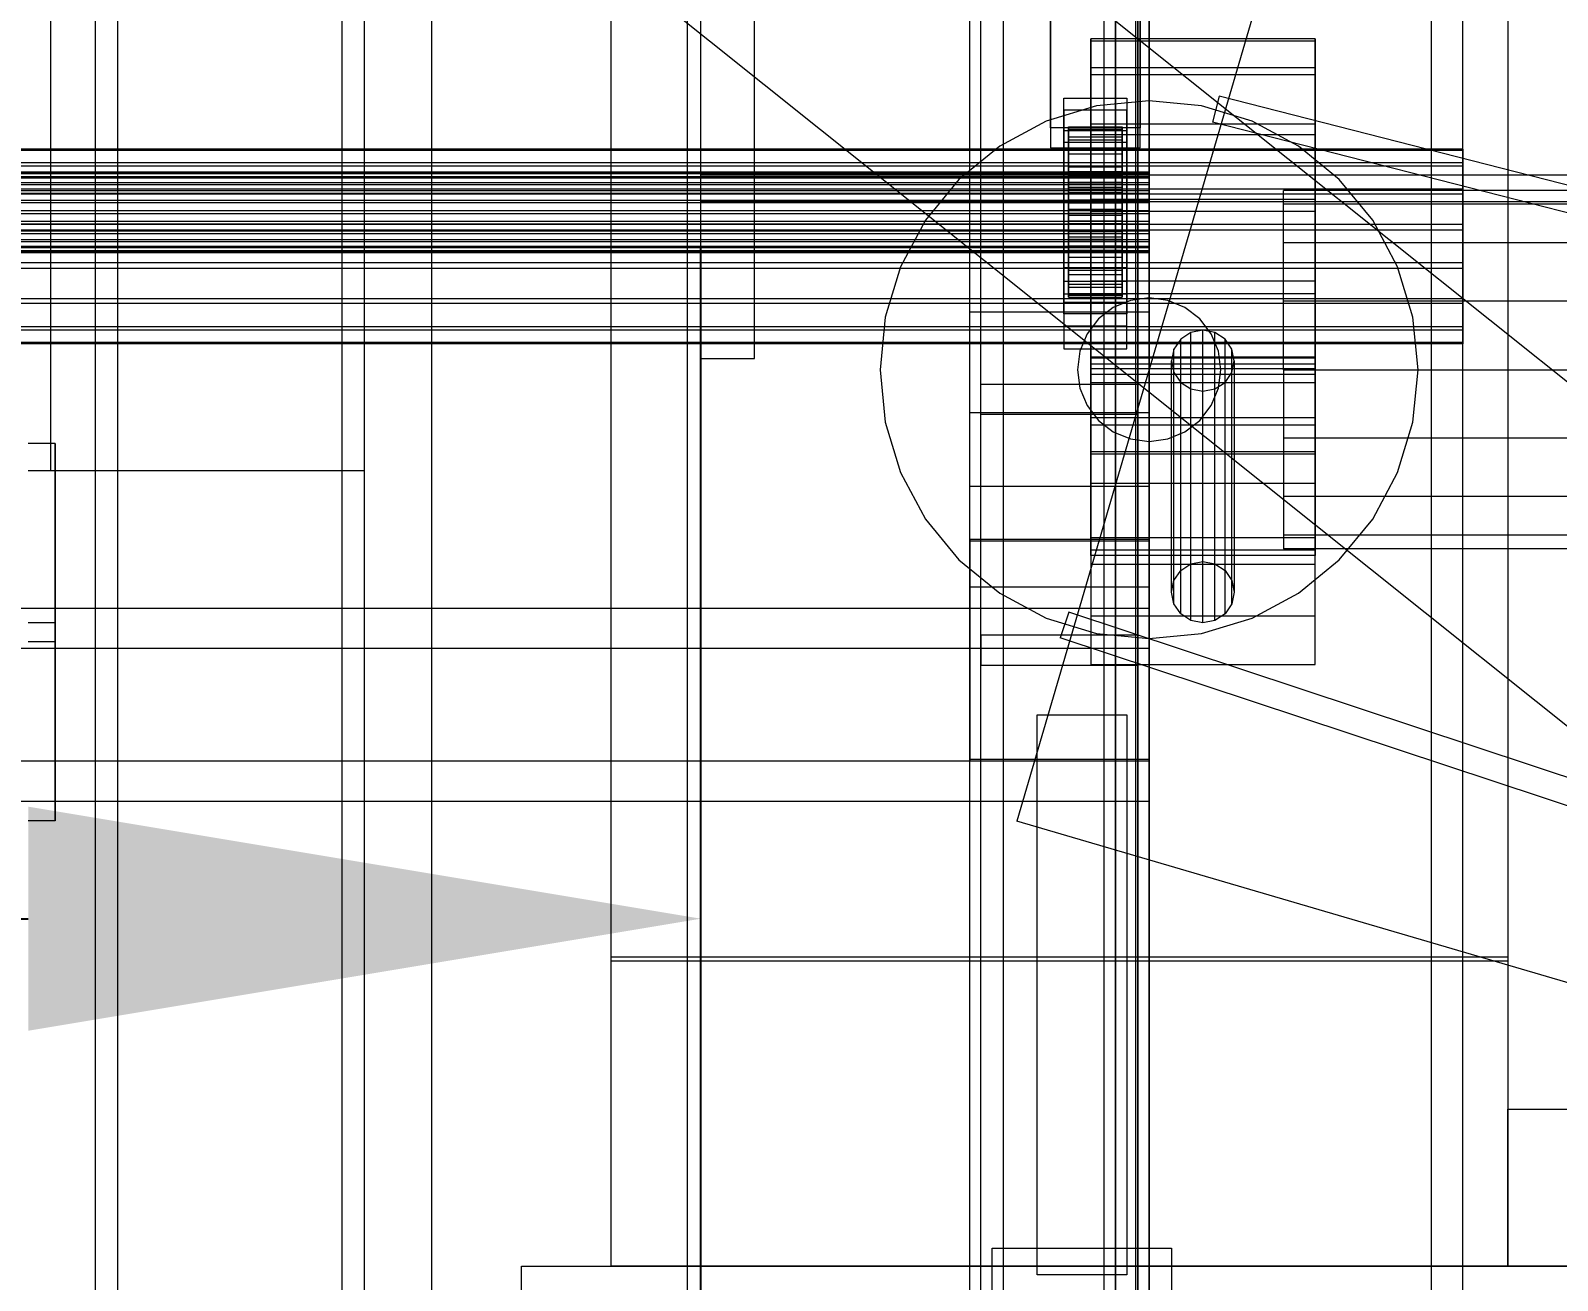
# Model space of a CAD drawing. Header units: millimetres. Extents: x -1970 to 59977, y -50268 to 6837.
# Drawn here: x 1250.5 to 1591.1, y -35380.7 to -35101.8 of the extents above; entities that cross this region are included whole.
import ezdxf

# ---------------------------------------------------------------- set-up
doc = ezdxf.new("R2010")
doc.units = ezdxf.units.MM
for name, color, linetype, lineweight in [('COTAS_O', 1, 'Continuous', 0), ('COTAS_P', 1, 'Continuous', 0), ('frontal_C03', 7, 'Continuous', 0), ('frontal_C04', 7, 'Continuous', 0), ('frontal_secador', 7, 'Continuous', 0), ('frontal_tolva', 7, 'Continuous', 0)]:
    doc.layers.add(name, color=color, linetype=linetype, lineweight=lineweight)
doc.dimstyles.new('R19_100', dxfattribs={"dimtxt": 250, "dimasz": 150, "dimexe": 150, "dimexo": 80, "dimgap": 100, "dimtad": 1, "dimtih": 1, "dimtoh": 1, "dimdsep": 46, "dimcen": 0.09, "dimadec": 0, "dimazin": 0, "dimtfac": 1, "dimtdec": 4, "dimtofl": 0, "dimtmove": 0, "dimatfit": 3, "dimfxl": 1, "dimtolj": 1, "dimtzin": 0, "dimarcsym": 0})

# ---------------------------------------------------------------- blocks, each defined once
blk = doc.blocks.new('*D37')
at = {"layer": 'COTAS_P', "color": 0, "lineweight": -2, "transparency": 16777216}
for p, q in [((-1750, -35420), (-1750, -34450)), ((2600, -35420), (2600, -34450)), ((-1600, -34600), (2450, -34600))]:
    blk.add_line(p, q, dxfattribs=at)
at = {"layer": 'COTAS_P', "color": 0, "transparency": 16777216}
for points in [[(-1600, -34575), (-1600, -34625), (-1750, -34600)], [(2450, -34575), (2450, -34625), (2600, -34600)]]:
    blk.add_solid(points, dxfattribs=at)
at = {"layer": 'Defpoints', "color": 0, "transparency": 16777216}
for p in [(2600, -34600), (-1750, -35500), (2600, -35500)]:
    blk.add_point(p, dxfattribs=at)
blk = doc.blocks.new('*D47')
at = {"layer": 'COTAS_O', "color": 0, "lineweight": -2, "transparency": 16777216}
for p, q in [((-1400, -35920), (-1400, -35150)), ((1400, -35920), (1400, -35150)), ((-1250, -35300), (1250, -35300))]:
    blk.add_line(p, q, dxfattribs=at)
at = {"layer": 'COTAS_O', "color": 0, "transparency": 16777216}
for points in [[(-1250, -35275), (-1250, -35325), (-1400, -35300)], [(1250, -35275), (1250, -35325), (1400, -35300)]]:
    blk.add_solid(points, dxfattribs=at)
at = {"layer": 'Defpoints', "color": 0, "transparency": 16777216}
for p in [(1400, -35300), (-1400, -36000), (1400, -36000)]:
    blk.add_point(p, dxfattribs=at)

msp = doc.modelspace()

# ---------------------------------------------------------------- linework, layer by layer
at = {"layer": 'frontal_C03'}
for p, q in [((1490, -35975), (1490, -32996.942)), ((1497, -35975), (1497, -32996.942)), ((1563, -35975), (1563, -32996.942)), ((1570, -35975), (1570, -32996.942)), ((1490, -35975), (1490, -33266.434)), ((1497, -35975), (1497, -33266.434)), ((1563, -35975), (1563, -33266.434)), ((1570, -35975), (1570, -33266.434)), ((1490, -35975), (1490, -33805.417)), ((1497, -35975), (1497, -33805.417)), ((1563, -35975), (1563, -33805.417)), ((1570, -35975), (1570, -33805.417)), ((1490, -35975), (1490, -34411.773)), ((1497, -35975), (1497, -34411.773)), ((1563, -35975), (1563, -34411.773)), ((1570, -35975), (1570, -34411.773)), ((1460, -35164.617), (1460, -34895.125)), ((1500, -34895.125), (1500, -35164.617)), ((1467.5, -35404.303), (1467.5, -34900.942)), ((1492.5, -34900.942), (1492.5, -35404.303)), ((1462.5, -35236.714), (1462.5, -34911.246)), ((1497.5, -34911.246), (1497.5, -35236.714)), ((1462.5, -35243.452), (1462.5, -34917.983)), ((1497.5, -35243.452), (1497.5, -34917.983)), ((1467.5, -35431.648), (1467.5, -34928.287)), ((1492.5, -35431.648), (1492.5, -34928.287)), ((1460, -35203.595), (1460, -34934.104)), ((1500, -35203.595), (1500, -34934.104)), ((1460, -35215.722), (1460, -34946.23)), ((1500, -34946.23), (1500, -35215.722)), ((1460, -35264.444), (1460, -34994.953)), ((1500, -35264.444), (1500, -34994.953)), ((1490, -35975), (1490, -35018.129)), ((1497, -35975), (1497, -35018.129)), ((1563, -35975), (1563, -35018.129)), ((1570, -35975), (1570, -35018.129)), ((1478, -35123.512), (1478, -35062.706)), ((1498, -35062.706), (1498, -35123.512)), ((1478, -35067.197), (1478, -35128.003)), ((1498, -35128.003), (1498, -35067.197)), ((1487, -35110.151), (1487, -35103.648)), ((1487, -35103.648), (1487, -35104.201)), ((1537, -35103.648), (1487, -35103.648)), ((1487, -35104.201), (1487, -35111.726)), ((1537, -35104.201), (1487, -35104.201)), ((1537, -35104.201), (1537, -35103.648)), ((1537, -35103.648), (1537, -35110.151)), ((1537, -35111.726), (1537, -35104.201)), ((1487, -35122.722), (1487, -35110.151)), ((1537, -35110.151), (1487, -35110.151)), ((1537, -35110.151), (1537, -35122.722)), ((1487, -35111.726), (1487, -35125.078)), ((1537, -35111.726), (1487, -35111.726)), ((1537, -35125.078), (1537, -35111.726)), ((1481, -35119.614), (1481, -35116.919)), ((1481, -35116.919), (1495, -35116.919)), ((1481, -35157.846), (1481, -35116.919)), ((1495, -35116.919), (1495, -35119.614)), ((1495, -35116.919), (1495, -35157.846)), ((1495, -35119.614), (1481, -35119.614)), ((1481, -35119.614), (1481, -35160.541)), ((1495, -35160.541), (1495, -35119.614)), ((1498, -35123.512), (1478, -35123.512)), ((1478, -35123.512), (1478, -35128.003)), ((1482, -35133.329), (1482, -35123.335)), ((1482, -35123.335), (1482, -35124.156)), ((1482, -35123.335), (1494, -35123.335)), ((1482, -35123.809), (1482, -35123.335)), ((1482, -35133.553), (1482, -35123.809)), ((1482, -35123.809), (1494, -35123.809)), ((1482, -35125.544), (1482, -35123.809)), ((1487, -35139.445), (1487, -35122.722)), ((1537, -35122.722), (1487, -35122.722)), ((1494, -35124.156), (1494, -35123.335)), ((1494, -35123.335), (1494, -35133.329)), ((1494, -35123.335), (1494, -35123.809)), ((1494, -35123.809), (1494, -35133.553)), ((1494, -35123.809), (1494, -35125.544)), ((1498, -35128.003), (1498, -35123.512)), ((1537, -35122.722), (1537, -35139.445)), ((1481, -35126.8), (1481, -35124.106)), ((1481, -35124.106), (1495, -35124.106)), ((1481, -35165.033), (1481, -35124.106)), ((1495, -35126.8), (1481, -35126.8)), ((1481, -35126.8), (1481, -35167.728)), ((1482, -35133.718), (1482, -35124.156)), ((1482, -35124.156), (1482, -35126.214)), ((1482, -35124.156), (1494, -35124.156)), ((1482, -35134.375), (1482, -35125.544)), ((1482, -35125.544), (1494, -35125.544)), ((1482, -35128.423), (1482, -35125.544)), ((1482, -35134.693), (1482, -35126.214)), ((1482, -35126.214), (1482, -35129.371)), ((1482, -35126.214), (1494, -35126.214)), ((1487, -35125.078), (1487, -35142.225)), ((1537, -35125.078), (1487, -35125.078)), ((1494, -35126.214), (1494, -35124.156)), ((1494, -35124.156), (1494, -35133.718)), ((1494, -35125.544), (1494, -35134.375)), ((1494, -35125.544), (1494, -35128.423)), ((1494, -35129.371), (1494, -35126.214)), ((1494, -35126.214), (1494, -35134.693)), ((1495, -35124.106), (1495, -35126.8)), ((1495, -35124.106), (1495, -35165.033)), ((1495, -35167.728), (1495, -35126.8)), ((1537, -35142.225), (1537, -35125.078)), ((1570, -35128.303), (-1570, -35128.303)), ((1570, -35128.562), (-1570, -35128.562)), ((1478, -35128.003), (1498, -35128.003)), ((1482, -35135.739), (1482, -35128.423)), ((1482, -35128.423), (1494, -35128.423)), ((1482, -35132.249), (1482, -35128.423)), ((1482, -35136.188), (1482, -35129.371)), ((1482, -35129.371), (1482, -35133.41)), ((1482, -35129.371), (1494, -35129.371)), ((1494, -35128.423), (1494, -35135.739)), ((1494, -35128.423), (1494, -35132.249)), ((1494, -35133.41), (1494, -35129.371)), ((1494, -35129.371), (1494, -35136.188)), ((1570, -35128.562), (1570, -35128.303)), ((1570, -35128.303), (1570, -35131.347)), ((1570, -35132.085), (1570, -35128.562)), ((1570, -35131.347), (-1570, -35131.347)), ((1570, -35132.085), (-1570, -35132.085)), ((-1500, -35133.329), (1500, -35133.329)), ((-1500, -35133.553), (1500, -35133.553)), ((-1500, -35133.718), (1500, -35133.718)), ((1482, -35137.551), (1482, -35132.249)), ((1482, -35132.249), (1494, -35132.249)), ((1482, -35136.761), (1482, -35132.249)), ((1482, -35133.718), (1482, -35133.329)), ((1494, -35133.329), (1482, -35133.329)), ((1482, -35133.329), (1482, -35133.553)), ((1482, -35138.101), (1482, -35133.41)), ((1482, -35133.41), (1482, -35138.056)), ((1482, -35133.41), (1494, -35133.41)), ((1494, -35133.553), (1482, -35133.553)), ((1482, -35133.553), (1482, -35134.375)), ((1482, -35134.693), (1482, -35133.718)), ((1494, -35133.718), (1482, -35133.718)), ((1494, -35132.249), (1494, -35137.551)), ((1494, -35132.249), (1494, -35136.761)), ((1494, -35133.329), (1494, -35133.718)), ((1494, -35133.553), (1494, -35133.329)), ((1494, -35138.056), (1494, -35133.41)), ((1494, -35133.41), (1494, -35138.101)), ((1494, -35134.375), (1494, -35133.553)), ((1494, -35133.718), (1494, -35134.693)), ((1500, -35133.718), (1500, -35133.329)), ((1500, -35133.329), (1500, -35133.553)), ((1500, -35133.553), (1500, -35134.375)), ((1500, -35134.693), (1500, -35133.718)), ((1570, -35131.347), (1570, -35137.231)), ((1570, -35138.335), (1570, -35132.085)), ((1570, -35137.231), (-1570, -35137.231)), ((-1500, -35134.375), (1500, -35134.375)), ((-1500, -35134.693), (1500, -35134.693)), ((-1500, -35135.739), (1500, -35135.739)), ((-1500, -35136.188), (1500, -35136.188)), ((-1500, -35137.551), (1500, -35137.551)), ((1494, -35134.375), (1482, -35134.375)), ((1482, -35134.375), (1482, -35135.739)), ((1482, -35136.188), (1482, -35134.693)), ((1494, -35134.693), (1482, -35134.693)), ((1494, -35135.739), (1482, -35135.739)), ((1482, -35135.739), (1482, -35137.551)), ((1482, -35138.101), (1482, -35136.188)), ((1494, -35136.188), (1482, -35136.188)), ((1482, -35139.689), (1482, -35136.761)), ((1482, -35136.761), (1494, -35136.761)), ((1482, -35141.653), (1482, -35136.761)), ((1494, -35137.551), (1482, -35137.551)), ((1482, -35137.551), (1482, -35139.689)), ((1494, -35135.739), (1494, -35134.375)), ((1494, -35134.693), (1494, -35136.188)), ((1494, -35137.551), (1494, -35135.739)), ((1494, -35136.188), (1494, -35138.101)), ((1494, -35136.761), (1494, -35139.689)), ((1494, -35136.761), (1494, -35141.653)), ((1494, -35139.689), (1494, -35137.551)), ((1500, -35134.375), (1500, -35135.739)), ((1500, -35136.188), (1500, -35134.693)), ((1500, -35135.739), (1500, -35137.551)), ((1500, -35138.101), (1500, -35136.188)), ((1500, -35137.551), (1500, -35139.689)), ((1570, -35137.231), (1570, -35145.059)), ((1570, -35138.335), (-1570, -35138.335)), ((-1500, -35138.101), (1500, -35138.101)), ((-1500, -35139.689), (1500, -35139.689)), ((1500, -35140.302), (-1500, -35140.302)), ((1482, -35138.056), (1482, -35140.302)), ((1494, -35138.056), (1482, -35138.056)), ((1482, -35138.056), (1482, -35142.994)), ((1482, -35140.302), (1482, -35138.101)), ((1494, -35138.101), (1482, -35138.101)), ((1494, -35139.689), (1482, -35139.689)), ((1482, -35139.689), (1482, -35142.006)), ((1482, -35140.302), (1494, -35140.302)), ((1482, -35142.641), (1482, -35140.302)), ((1487, -35157.775), (1487, -35139.445)), ((1487, -35139.445), (1537, -35139.445)), ((1494, -35140.302), (1494, -35138.056)), ((1494, -35142.994), (1494, -35138.056)), ((1494, -35138.101), (1494, -35140.302)), ((1494, -35142.006), (1494, -35139.689)), ((1494, -35140.302), (1494, -35142.641)), ((1500, -35140.302), (1500, -35138.101)), ((1500, -35139.689), (1500, -35142.006)), ((1500, -35142.641), (1500, -35140.302)), ((1537, -35139.445), (1537, -35157.775)), ((1570, -35146.361), (1570, -35138.335)), ((-1500, -35142.006), (1500, -35142.006)), ((-1500, -35142.641), (1500, -35142.641)), ((-1500, -35144.345), (1500, -35144.345)), ((1482, -35142.006), (1482, -35141.653)), ((1482, -35141.653), (1494, -35141.653)), ((1482, -35146.59), (1482, -35141.653)), ((1494, -35142.006), (1482, -35142.006)), ((1482, -35142.006), (1482, -35144.345)), ((1482, -35144.958), (1482, -35142.641)), ((1482, -35142.641), (1482, -35142.994)), ((1494, -35142.641), (1482, -35142.641)), ((1482, -35142.994), (1482, -35147.885)), ((1482, -35142.994), (1494, -35142.994)), ((1482, -35144.345), (1482, -35146.59)), ((1494, -35144.345), (1482, -35144.345)), ((1482, -35144.345), (1482, -35146.546)), ((1487, -35142.225), (1487, -35160.555)), ((1537, -35142.225), (1487, -35142.225)), ((1494, -35141.653), (1494, -35142.006)), ((1494, -35141.653), (1494, -35146.59)), ((1494, -35144.345), (1494, -35142.006)), ((1494, -35142.994), (1494, -35142.641)), ((1494, -35142.641), (1494, -35144.958)), ((1494, -35147.885), (1494, -35142.994)), ((1494, -35146.59), (1494, -35144.345)), ((1494, -35146.546), (1494, -35144.345)), ((1500, -35142.006), (1500, -35144.345)), ((1500, -35144.958), (1500, -35142.641)), ((1500, -35144.345), (1500, -35146.546)), ((1537, -35160.555), (1537, -35142.225)), ((-1570, -35145.059), (1570, -35145.059)), ((1570, -35146.361), (-1570, -35146.361)), ((-1500, -35144.958), (1500, -35144.958)), ((-1500, -35146.546), (1500, -35146.546)), ((-1500, -35147.096), (1500, -35147.096)), ((1482, -35147.096), (1482, -35144.958)), ((1482, -35144.958), (1482, -35147.885)), ((1494, -35144.958), (1482, -35144.958)), ((1482, -35146.546), (1482, -35151.237)), ((1494, -35146.546), (1482, -35146.546)), ((1482, -35146.546), (1482, -35148.459)), ((1482, -35146.59), (1494, -35146.59)), ((1482, -35151.237), (1482, -35146.59)), ((1482, -35148.908), (1482, -35147.096)), ((1482, -35147.096), (1482, -35152.398)), ((1494, -35147.096), (1482, -35147.096)), ((1494, -35147.885), (1494, -35144.958)), ((1494, -35144.958), (1494, -35147.096)), ((1494, -35151.237), (1494, -35146.546)), ((1494, -35148.459), (1494, -35146.546)), ((1494, -35146.59), (1494, -35151.237)), ((1494, -35152.398), (1494, -35147.096)), ((1494, -35147.096), (1494, -35148.908)), ((1500, -35147.096), (1500, -35144.958)), ((1500, -35146.546), (1500, -35148.459)), ((1500, -35148.908), (1500, -35147.096)), ((1570, -35145.059), (1570, -35153.639)), ((1570, -35154.941), (1570, -35146.361)), ((-1500, -35148.459), (1500, -35148.459)), ((-1500, -35148.908), (1500, -35148.908)), ((-1500, -35149.954), (1500, -35149.954)), ((-1500, -35150.272), (1500, -35150.272)), ((-1500, -35150.929), (1500, -35150.929)), ((-1500, -35151.093), (1500, -35151.093)), ((1482, -35147.885), (1482, -35152.398)), ((1482, -35147.885), (1494, -35147.885)), ((1482, -35148.459), (1482, -35155.276)), ((1494, -35148.459), (1482, -35148.459)), ((1482, -35148.459), (1482, -35149.954)), ((1482, -35150.272), (1482, -35148.908)), ((1482, -35148.908), (1482, -35156.224)), ((1494, -35148.908), (1482, -35148.908)), ((1482, -35149.954), (1482, -35158.432)), ((1494, -35149.954), (1482, -35149.954)), ((1482, -35149.954), (1482, -35150.929)), ((1482, -35151.093), (1482, -35150.272)), ((1482, -35150.272), (1482, -35159.103)), ((1494, -35150.272), (1482, -35150.272)), ((1482, -35150.929), (1482, -35160.491)), ((1494, -35150.929), (1482, -35150.929)), ((1482, -35150.929), (1482, -35151.318)), ((1482, -35151.318), (1482, -35151.093)), ((1482, -35151.093), (1482, -35160.838)), ((1494, -35151.093), (1482, -35151.093)), ((1482, -35151.237), (1494, -35151.237)), ((1482, -35155.276), (1482, -35151.237)), ((1494, -35152.398), (1494, -35147.885)), ((1494, -35155.276), (1494, -35148.459)), ((1494, -35149.954), (1494, -35148.459)), ((1494, -35156.224), (1494, -35148.908)), ((1494, -35148.908), (1494, -35150.272)), ((1494, -35158.432), (1494, -35149.954)), ((1494, -35150.929), (1494, -35149.954)), ((1494, -35159.103), (1494, -35150.272)), ((1494, -35150.272), (1494, -35151.093)), ((1494, -35160.491), (1494, -35150.929)), ((1494, -35151.318), (1494, -35150.929)), ((1494, -35160.838), (1494, -35151.093)), ((1494, -35151.093), (1494, -35151.318)), ((1494, -35151.237), (1494, -35155.276)), ((1500, -35148.459), (1500, -35149.954)), ((1500, -35150.272), (1500, -35148.908)), ((1500, -35149.954), (1500, -35150.929)), ((1500, -35151.093), (1500, -35150.272)), ((1500, -35150.929), (1500, -35151.318)), ((1500, -35151.318), (1500, -35151.093)), ((1570, -35153.639), (-1570, -35153.639)), ((-1500, -35151.318), (1500, -35151.318)), ((1482, -35151.318), (1482, -35161.312)), ((1494, -35151.318), (1482, -35151.318)), ((1482, -35152.398), (1482, -35156.224)), ((1482, -35152.398), (1494, -35152.398)), ((1494, -35161.312), (1494, -35151.318)), ((1494, -35156.224), (1494, -35152.398)), ((1570, -35153.639), (1570, -35161.665)), ((1570, -35154.941), (-1570, -35154.941)), ((1481, -35165.029), (1481, -35154.698)), ((1481, -35154.698), (1495, -35154.698)), ((1481, -35162.494), (1481, -35154.698)), ((1495, -35157.846), (1481, -35157.846)), ((1481, -35157.846), (1481, -35160.541)), ((1482, -35155.276), (1494, -35155.276)), ((1482, -35158.432), (1482, -35155.276)), ((1482, -35156.224), (1482, -35159.103)), ((1482, -35156.224), (1494, -35156.224)), ((1487, -35174.922), (1487, -35157.775)), ((1537, -35157.775), (1487, -35157.775)), ((1494, -35155.276), (1494, -35158.432)), ((1494, -35159.103), (1494, -35156.224)), ((1495, -35154.698), (1495, -35165.029)), ((1495, -35154.698), (1495, -35162.494)), ((1495, -35160.541), (1495, -35157.846)), ((1537, -35157.775), (1537, -35174.922)), ((1570, -35162.769), (1570, -35154.941)), ((1481, -35160.541), (1495, -35160.541)), ((1482, -35158.432), (1494, -35158.432)), ((1482, -35160.491), (1482, -35158.432)), ((1482, -35159.103), (1482, -35160.838)), ((1482, -35159.103), (1494, -35159.103)), ((1482, -35160.491), (1494, -35160.491)), ((1482, -35161.312), (1482, -35160.491)), ((1482, -35160.838), (1482, -35161.312)), ((1482, -35160.838), (1494, -35160.838)), ((1482, -35161.312), (1494, -35161.312)), ((1487, -35160.555), (1487, -35177.278)), ((1537, -35160.555), (1487, -35160.555)), ((1494, -35158.432), (1494, -35160.491)), ((1494, -35160.838), (1494, -35159.103)), ((1494, -35160.491), (1494, -35161.312)), ((1494, -35161.312), (1494, -35160.838)), ((1537, -35177.278), (1537, -35160.555)), ((1570, -35161.665), (-1570, -35161.665)), ((1570, -35162.769), (-1570, -35162.769)), ((1460, -35203.595), (1460, -35164.617)), ((1460, -35164.617), (1500, -35164.617)), ((1460, -35187.074), (1460, -35164.617)), ((1495, -35162.494), (1481, -35162.494)), ((1481, -35162.494), (1481, -35172.824)), ((1487, -35217.792), (1487, -35161.648)), ((1487, -35161.648), (1537, -35161.648)), ((1487, -35176.265), (1487, -35161.648)), ((1495, -35172.824), (1495, -35162.494)), ((1500, -35164.617), (1500, -35203.595)), ((1500, -35164.617), (1500, -35187.074)), ((1537, -35161.648), (1537, -35217.792)), ((1537, -35161.648), (1537, -35176.265)), ((1570, -35161.665), (1570, -35167.915)), ((1570, -35168.653), (1570, -35162.769)), ((1570, -35167.915), (-1570, -35167.915)), ((1481, -35165.029), (1481, -35172.824)), ((1495, -35165.033), (1481, -35165.033)), ((1481, -35165.033), (1481, -35167.728)), ((1481, -35167.728), (1495, -35167.728)), ((1495, -35172.824), (1495, -35165.029)), ((1495, -35167.728), (1495, -35165.033)), ((1570, -35167.915), (1570, -35171.438)), ((1570, -35168.653), (-1570, -35168.653)), ((1570, -35171.438), (-1570, -35171.438)), ((1507.05, -35170.68), (1505.533, -35172.893)), ((1509.321, -35169.202), (1507.05, -35170.68)), ((1507.05, -35222.333), (1507.05, -35170.68)), ((1512, -35168.682), (1509.321, -35169.202)), ((1509.321, -35220.854), (1509.321, -35169.202)), ((1514.679, -35169.202), (1512, -35168.682)), ((1512, -35220.335), (1512, -35168.682)), ((1516.95, -35170.68), (1514.679, -35169.202)), ((1514.679, -35220.854), (1514.679, -35169.202)), ((1518.467, -35172.893), (1516.95, -35170.68)), ((1516.95, -35222.333), (1516.95, -35170.68)), ((1570, -35171.697), (1570, -35168.653)), ((1570, -35171.438), (1570, -35171.697)), ((1570, -35171.697), (-1570, -35171.697)), ((1481, -35172.824), (1495, -35172.824)), ((1487, -35215.037), (1487, -35174.613)), ((1487, -35174.613), (1537, -35174.613)), ((1487, -35180.46), (1487, -35174.613)), ((1487, -35188.274), (1487, -35174.922)), ((1537, -35174.922), (1487, -35174.922)), ((1505.533, -35172.893), (1505, -35175.504)), ((1505.533, -35224.546), (1505.533, -35172.893)), ((1519, -35175.504), (1518.467, -35172.893)), ((1518.467, -35224.546), (1518.467, -35172.893)), ((1537, -35174.613), (1537, -35215.037)), ((1537, -35174.613), (1537, -35180.46)), ((1537, -35174.922), (1537, -35188.274)), ((1537, -35176.265), (1487, -35176.265)), ((1487, -35176.265), (1487, -35232.409)), ((1487, -35177.278), (1487, -35189.849)), ((1537, -35177.278), (1487, -35177.278)), ((1505, -35175.504), (1505.533, -35178.114)), ((1505, -35227.156), (1505, -35175.504)), ((1505.533, -35178.114), (1507.05, -35180.327)), ((1505.533, -35229.767), (1505.533, -35178.114)), ((1516.95, -35180.327), (1518.467, -35178.114)), ((1518.467, -35178.114), (1519, -35175.504)), ((1518.467, -35229.767), (1518.467, -35178.114)), ((1519, -35175.504), (1519, -35227.156)), ((1537, -35232.409), (1537, -35176.265)), ((1537, -35189.849), (1537, -35177.278)), ((1462.5, -35187.475), (1462.5, -35180.737)), ((1462.5, -35180.737), (1497.5, -35180.737)), ((1462.5, -35414.607), (1462.5, -35180.737)), ((1487, -35218.935), (1487, -35178.511)), ((1487, -35178.511), (1537, -35178.511)), ((1487, -35202.872), (1487, -35178.511)), ((1537, -35180.46), (1487, -35180.46)), ((1487, -35180.46), (1487, -35220.884)), ((1497.5, -35180.737), (1497.5, -35187.475)), ((1497.5, -35180.737), (1497.5, -35414.607)), ((1507.05, -35180.327), (1509.321, -35181.806)), ((1507.05, -35231.98), (1507.05, -35180.327)), ((1509.321, -35181.806), (1512, -35182.325)), ((1509.321, -35233.458), (1509.321, -35181.806)), ((1512, -35182.325), (1514.679, -35181.806)), ((1514.679, -35181.806), (1516.95, -35180.327)), ((1514.679, -35233.458), (1514.679, -35181.806)), ((1516.95, -35231.98), (1516.95, -35180.327)), ((1537, -35178.511), (1537, -35218.935)), ((1537, -35178.511), (1537, -35202.872)), ((1537, -35220.884), (1537, -35180.46)), ((1512, -35233.977), (1512, -35182.325)), ((1460, -35226.053), (1460, -35187.074)), ((1460, -35187.074), (1500, -35187.074)), ((1497.5, -35187.475), (1462.5, -35187.475)), ((1462.5, -35421.344), (1462.5, -35187.475)), ((1487, -35195.799), (1487, -35188.274)), ((1537, -35188.274), (1487, -35188.274)), ((1497.5, -35421.344), (1497.5, -35187.475)), ((1500, -35187.074), (1500, -35226.053)), ((1537, -35188.274), (1537, -35195.799)), ((1487, -35189.849), (1487, -35196.352)), ((1537, -35189.849), (1487, -35189.849)), ((1537, -35196.352), (1537, -35189.849)), ((1487, -35196.352), (1487, -35195.799)), ((1537, -35195.799), (1487, -35195.799)), ((1537, -35196.352), (1487, -35196.352)), ((1537, -35195.799), (1537, -35196.352)), ((1500, -35203.595), (1460, -35203.595)), ((1460, -35226.053), (1460, -35203.595)), ((1537, -35202.872), (1487, -35202.872)), ((1487, -35202.872), (1487, -35243.296)), ((1500, -35226.053), (1500, -35203.595)), ((1537, -35243.296), (1537, -35202.872)), ((1500, -35215.357), (1460, -35215.357)), ((1460, -35215.357), (1460, -35264.808)), ((1460, -35393.25), (1460, -35215.357)), ((1460, -35264.444), (1460, -35215.722)), ((1460, -35215.722), (1500, -35215.722)), ((1537, -35215.037), (1487, -35215.037)), ((1487, -35215.037), (1487, -35220.884)), ((1500, -35264.808), (1500, -35215.357)), ((1500, -35215.357), (1500, -35393.25)), ((1500, -35215.722), (1500, -35264.444)), ((1537, -35220.884), (1537, -35215.037)), ((1537, -35217.792), (1487, -35217.792)), ((1487, -35217.792), (1487, -35232.409)), ((1537, -35218.935), (1487, -35218.935)), ((1487, -35218.935), (1487, -35243.296)), ((1537, -35232.409), (1537, -35217.792)), ((1537, -35243.296), (1537, -35218.935)), ((1487, -35220.884), (1537, -35220.884)), ((1505.533, -35224.546), (1507.05, -35222.333)), ((1507.05, -35222.333), (1509.321, -35220.854)), ((1509.321, -35220.854), (1512, -35220.335)), ((1512, -35220.335), (1514.679, -35220.854)), ((1514.679, -35220.854), (1516.95, -35222.333)), ((1516.95, -35222.333), (1518.467, -35224.546)), ((1500, -35226.053), (1460, -35226.053)), ((1505, -35227.156), (1505.533, -35224.546)), ((1518.467, -35224.546), (1519, -35227.156)), ((1505.533, -35229.767), (1505, -35227.156)), ((1519, -35227.156), (1518.467, -35229.767)), ((-1500, -35230.719), (1500, -35230.719)), ((1487, -35232.409), (1537, -35232.409)), ((1500, -35230.719), (1500, -35239.702)), ((1500, -35230.719), (1500, -35264.825)), ((1507.05, -35231.98), (1505.533, -35229.767)), ((1509.321, -35233.458), (1507.05, -35231.98)), ((1516.95, -35231.98), (1514.679, -35233.458)), ((1518.467, -35229.767), (1516.95, -35231.98)), ((1512, -35233.977), (1509.321, -35233.458)), ((1514.679, -35233.458), (1512, -35233.977)), ((1500, -35239.702), (-1500, -35239.702)), ((1497.5, -35236.714), (1462.5, -35236.714)), ((1462.5, -35236.714), (1462.5, -35243.452)), ((1497.5, -35243.452), (1497.5, -35236.714)), ((1500, -35273.808), (1500, -35239.702)), ((1462.5, -35243.452), (1497.5, -35243.452)), ((1487, -35243.296), (1537, -35243.296)), ((1500, -35264.825), (-1500, -35264.825)), ((1500, -35264.444), (1460, -35264.444)), ((1460, -35264.808), (1500, -35264.808)), ((1460, -35442.701), (1460, -35264.808)), ((1500, -35442.701), (1500, -35264.808)), ((1500, -35273.808), (1500, -35264.825)), ((-1500, -35273.808), (1500, -35273.808))]:
    msp.add_line(p, q, dxfattribs=at)
at = {"layer": 'frontal_C04'}
for p, q in [((1380, -35309.5), (1380, -35045.5)), ((1580, -35045.5), (1580, -35309.5)), ((1529.541, -35076.741), (1470.459, -35278.259)), ((1515.604, -35116.463), (1514.118, -35122.276)), ((2625.511, -35400.209), (1515.604, -35116.463)), ((1488.295, -35118.653), (1477.039, -35122.067)), ((1500, -35117.5), (1488.295, -35118.653)), ((1511.705, -35118.653), (1500, -35117.5)), ((1522.961, -35122.067), (1511.705, -35118.653)), ((1477.039, -35122.067), (1466.666, -35127.612)), ((2624.025, -35406.022), (1514.118, -35122.276)), ((1533.334, -35127.612), (1522.961, -35122.067)), ((1466.666, -35127.612), (1457.574, -35135.074)), ((1542.426, -35135.074), (1533.334, -35127.612)), ((1457.574, -35135.074), (1450.112, -35144.166)), ((1530, -35140.545), (1530, -35137.5)), ((1600, -35137.5), (1530, -35137.5)), ((1549.888, -35144.166), (1542.426, -35135.074)), ((1530, -35149.216), (1530, -35140.545)), ((1600, -35140.545), (1530, -35140.545)), ((1450.112, -35144.166), (1444.567, -35154.539)), ((1555.433, -35154.539), (1549.888, -35144.166)), ((1530, -35162.193), (1530, -35149.216)), ((1600, -35149.216), (1530, -35149.216)), ((1444.567, -35154.539), (1441.153, -35165.795)), ((1558.847, -35165.795), (1555.433, -35154.539)), ((1492, -35163.644), (1488.686, -35166.186)), ((1495.859, -35162.045), (1492, -35163.644)), ((1500, -35161.5), (1495.859, -35162.045)), ((1504.141, -35162.045), (1500, -35161.5)), ((1508, -35163.644), (1504.141, -35162.045)), ((1511.314, -35166.186), (1508, -35163.644)), ((1530, -35177.5), (1530, -35162.193)), ((1600, -35162.193), (1530, -35162.193)), ((1441.153, -35165.795), (1440, -35177.5)), ((1488.686, -35166.186), (1486.144, -35169.5)), ((1513.856, -35169.5), (1511.314, -35166.186)), ((1560, -35177.5), (1558.847, -35165.795)), ((1486.144, -35169.5), (1484.545, -35173.359)), ((1515.455, -35173.359), (1513.856, -35169.5)), ((1484.545, -35173.359), (1484, -35177.5)), ((1516, -35177.5), (1515.455, -35173.359)), ((1440, -35177.5), (1441.153, -35189.205)), ((1484, -35177.5), (1484.545, -35181.641)), ((1515.455, -35181.641), (1516, -35177.5)), ((1530, -35177.5), (1530, -35192.807)), ((1530, -35177.5), (1600, -35177.5)), ((1558.847, -35189.205), (1560, -35177.5)), ((1484.545, -35181.641), (1486.144, -35185.5)), ((1513.856, -35185.5), (1515.455, -35181.641)), ((1486.144, -35185.5), (1488.686, -35188.814)), ((1511.314, -35188.814), (1513.856, -35185.5)), ((1441.153, -35189.205), (1444.567, -35200.461)), ((1488.686, -35188.814), (1492, -35191.356)), ((1492, -35191.356), (1495.859, -35192.955)), ((1504.141, -35192.955), (1508, -35191.356)), ((1508, -35191.356), (1511.314, -35188.814)), ((1555.433, -35200.461), (1558.847, -35189.205)), ((1495.859, -35192.955), (1500, -35193.5)), ((1500, -35193.5), (1504.141, -35192.955)), ((1530, -35192.807), (1530, -35205.784)), ((1600, -35192.807), (1530, -35192.807)), ((1444.567, -35200.461), (1450.112, -35210.834)), ((1549.888, -35210.834), (1555.433, -35200.461)), ((1530, -35205.784), (1530, -35214.455)), ((1600, -35205.784), (1530, -35205.784)), ((1450.112, -35210.834), (1457.574, -35219.926)), ((1542.426, -35219.926), (1549.888, -35210.834)), ((1530, -35214.455), (1530, -35217.5)), ((1600, -35214.455), (1530, -35214.455)), ((1600, -35217.5), (1530, -35217.5)), ((1457.574, -35219.926), (1466.666, -35227.388)), ((1533.334, -35227.388), (1542.426, -35219.926)), ((1466.666, -35227.388), (1477.039, -35232.933)), ((1522.961, -35232.933), (1533.334, -35227.388)), ((1477.039, -35232.933), (1488.295, -35236.347)), ((1482.065, -35231.605), (1480.177, -35237.3)), ((2569.479, -35592.073), (1482.065, -35231.605)), ((1511.705, -35236.347), (1522.961, -35232.933)), ((1488.295, -35236.347), (1500, -35237.5)), ((1500, -35237.5), (1511.705, -35236.347)), ((2567.591, -35597.768), (1480.177, -35237.3)), ((1475, -35254.5), (1495, -35254.5)), ((1475, -35379.5), (1475, -35254.5)), ((1495, -35254.5), (1495, -35379.5)), ((2570.459, -35600.759), (1470.459, -35278.259)), ((1380, -35308.5), (1580, -35308.5)), ((1380, -35377.5), (1380, -35308.5)), ((1580, -35309.5), (1380, -35309.5)), ((1580, -35308.5), (1580, -35377.5)), ((1580, -35342.5), (2270, -35342.5)), ((1580, -35377.5), (1580, -35342.5)), ((1465, -35373.5), (1505, -35373.5)), ((1465, -35385.5), (1465, -35373.5)), ((1505, -35373.5), (1505, -35385.5)), ((1360, -35377.5), (2290, -35377.5)), ((1360, -35387.5), (1360, -35377.5)), ((1580, -35377.5), (1380, -35377.5)), ((2270, -35377.5), (1580, -35377.5)), ((1495, -35379.5), (1475, -35379.5))]:
    msp.add_line(p, q, dxfattribs=at)
at = {"layer": 'frontal_secador'}
for p, q in [((1340, -36000), (1340, -33000)), ((1400, -36000), (1400, -33000)), ((1265, -35980), (1265, -33075)), ((1270, -35980), (1270, -33075)), ((1320, -35980), (1320, -33075)), ((1325, -36000), (1325, -33075)), ((1325, -35980), (1325, -33075)), ((1397, -35940), (1397, -33075)), ((1400, -36000), (1400, -33075)), ((1400, -35940), (1400, -33075)), ((1400, -36000), (1400, -33250)), ((1400, -35140), (1400, -34540)), ((1412, -35140), (1412, -34540)), ((1400, -35134), (1400, -34546)), ((1255, -35200), (1255, -34550)), ((1320, -35200), (1320, -34550)), ((1325, -35200), (1325, -34550)), ((1325, -36000), (1325, -34990)), ((1400, -36000), (1400, -34990)), ((1400, -36000), (1400, -35100)), ((1400, -35134), (2200, -35134)), ((1400, -35140), (1400, -35134)), ((1400, -35140), (2200, -35140)), ((1400, -35140), (1412, -35140)), ((1400, -35175), (1400, -35140)), ((1412, -35175), (1412, -35140)), ((1400, -35175), (1412, -35175)), ((1256, -35194), (1250, -35194)), ((1256, -35194), (1256, -35234)), ((1256, -35238.142), (1256, -35194)), ((1250, -35200), (1255, -35200)), ((1255, -35200), (1320, -35200)), ((1320, -35200), (1325, -35200)), ((1256, -35234), (1250, -35234)), ((1256, -35234), (1256, -35278.142)), ((1250, -35238.142), (1256, -35238.142)), ((1256, -35278.142), (1256, -35238.142)), ((1256, -35278.142), (1250, -35278.142))]:
    msp.add_line(p, q, dxfattribs=at)
at = {"layer": 'frontal_tolva'}
for p, q in [((1763.733, -35316.567), (716.733, -34479.567)), ((1726.267, -35363.433), (679.267, -34526.433))]:
    msp.add_line(p, q, dxfattribs=at)

# ---------------------------------------------------------------- dimensions: what is measured, and where the dimension line sits
at = {"layer": 'COTAS_O'}
dim = msp.add_aligned_dim(p1=(-1400, -36000), p2=(1400, -36000), distance=700, text='<> O', dimstyle='R19_100', dxfattribs=at)
dim.commit()
dim.dimension.update_dxf_attribs({"geometry": '*D47', "text_midpoint": (0, -35300)})
at = {"layer": 'COTAS_P'}
dim = msp.add_aligned_dim(p1=(-1750, -35500), p2=(2600, -35500), distance=900, text='<> P', dimstyle='R19_100', dxfattribs=at)
dim.commit()
dim.dimension.update_dxf_attribs({"geometry": '*D37', "text_midpoint": (425, -34600)})

doc.saveas('drawing.dxf')
